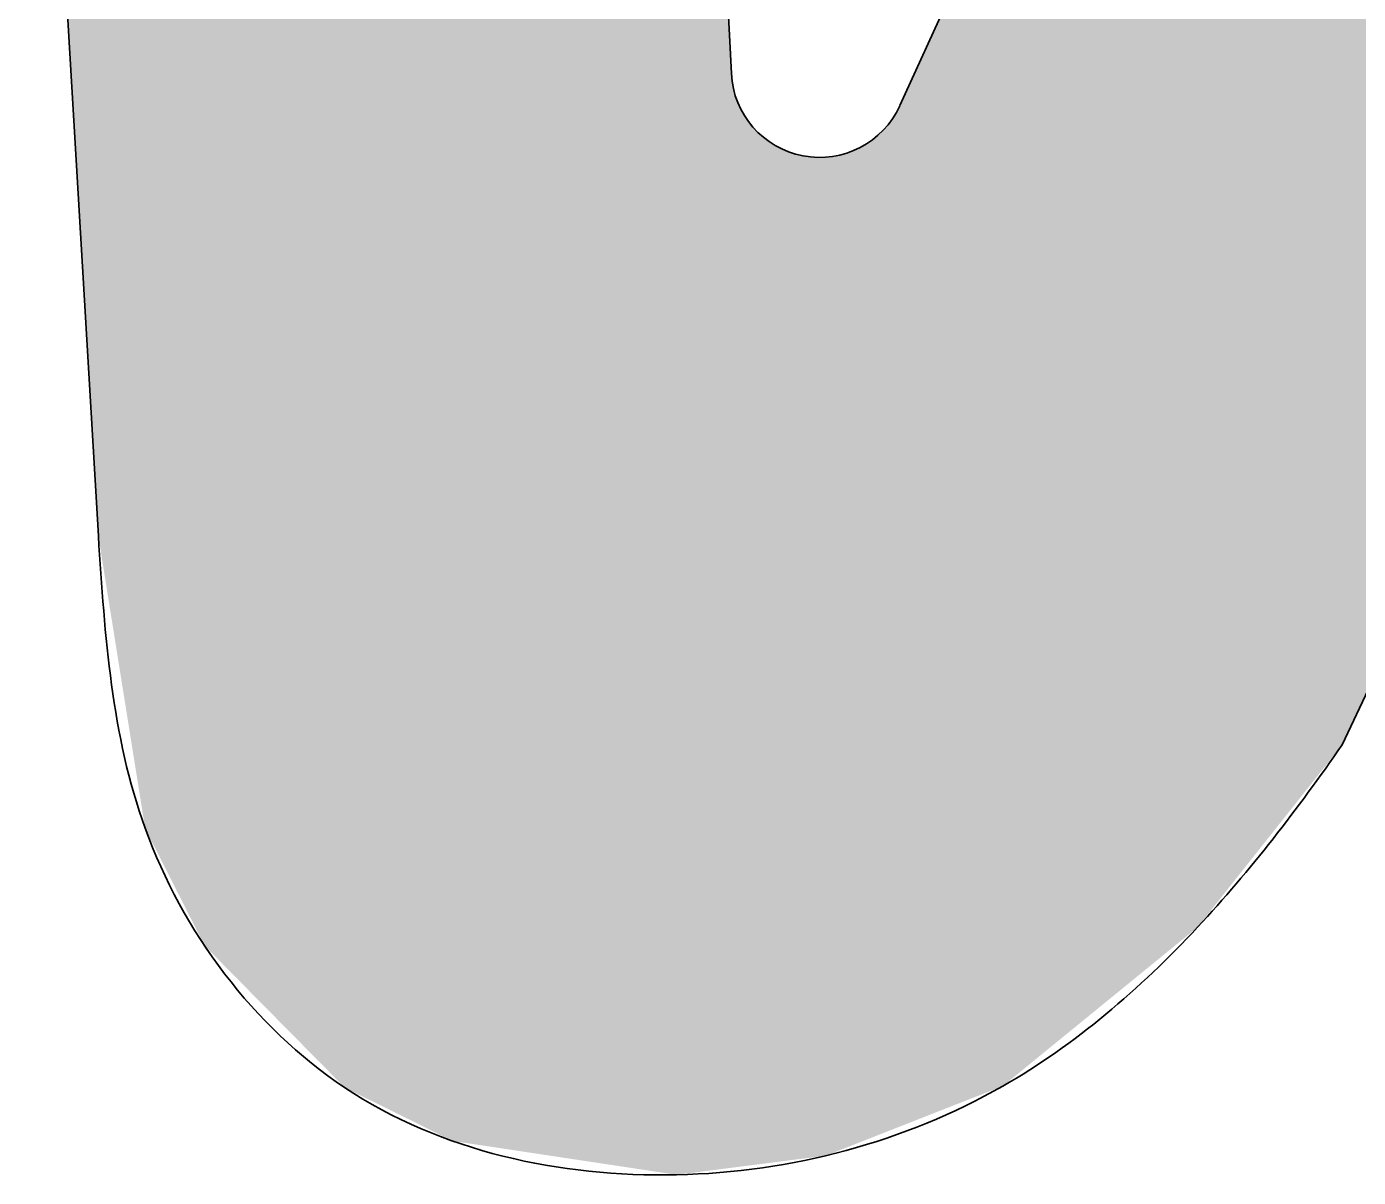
# Model space of a CAD drawing. Extents: x 23 to 417, y 3 to 294.
# Drawn here: x 302.322 to 304.882, y 41.614 to 43.826 of the extents above; entities that cross this region are included whole.
import ezdxf

# ---------------------------------------------------------------- set-up
doc = ezdxf.new("R2010")
doc.units = 0
doc.layers.get('0').update_dxf_attribs({"lineweight": 13})
doc.layers.add('6', color=7, linetype='Continuous', lineweight=13)

# ---------------------------------------------------------------- blocks, each defined once
blk = doc.blocks.new('BLOCK4192')
at = {"color": 6, "lineweight": 5}
for points in [[(303.481, 47.5055), (302.3216, 45.1908), (302.4595, 42.8465), (302.3217, 45.1894)], [(303.481, 47.5055), (302.4595, 42.8465), (302.6638, 42.0595), (302.5494, 42.2852)], [(303.481, 47.5055), (302.6638, 42.0595), (302.933, 41.787)], [(302.933, 41.787), (303.1401, 41.6844), (303.481, 47.5055), (303.5711, 41.6193)], [(303.481, 47.5055), (303.5711, 41.6193), (303.6758, 43.7444), (303.6763, 43.7357)], [(305.7443, 47.5055), (304.0003, 43.6741), (304.5723, 42.0949), (304.1982, 41.7898)], [(305.7443, 47.5055), (304.5723, 42.0949), (307.2329, 47.5055), (304.8505, 42.4456)], [(303.8577, 41.656), (303.6763, 43.7357), (303.5711, 41.6193)], [(303.8577, 41.656), (303.6884, 43.6808), (303.6763, 43.7357), (303.6801, 43.7077)], [(303.8577, 41.656), (303.7179, 43.6329), (303.6884, 43.6808), (303.7012, 43.6556)], [(304.1982, 41.7898), (304.0003, 43.6741), (303.9688, 43.6275), (303.9865, 43.6495)], [(303.8577, 41.656), (303.7614, 43.5972), (303.7179, 43.6329), (303.7381, 43.6132)], [(304.1982, 41.7898), (303.9688, 43.6275), (303.9239, 43.5937), (303.9478, 43.6087)], [(303.8577, 41.656), (303.8141, 43.5777), (303.7614, 43.5972), (303.7869, 43.5852)], [(303.8577, 41.656), (303.8703, 43.5765), (303.8141, 43.5777), (303.8422, 43.5747)], [(304.1982, 41.7898), (303.8703, 43.5765), (303.8577, 41.656)], [(304.1982, 41.7898), (303.9239, 43.5937), (303.8703, 43.5765), (303.8978, 43.5829)]]:
    blk.add_solid(points, dxfattribs=at)
blk = doc.blocks.new('BLOCK4225')
at = {"color": 6, "lineweight": 5}
for points in [[(303.481, 47.5055), (302.4595, 42.8465), (302.3216, 45.1908), (302.3217, 45.1894)], [(303.481, 47.5055), (302.6638, 42.0595), (302.4595, 42.8465), (302.5494, 42.2852)], [(303.481, 47.5055), (303.1401, 41.6844), (302.6638, 42.0595), (302.933, 41.787)], [(303.5711, 41.6193), (303.1401, 41.6844), (303.6758, 43.7444), (303.481, 47.5055)], [(305.7443, 47.5055), (304.5723, 42.0949), (304.0003, 43.6741), (304.1982, 41.7898)], [(305.7443, 47.5055), (307.2329, 47.5055), (304.5723, 42.0949), (304.8505, 42.4456)], [(303.5711, 41.6193), (303.6758, 43.7444), (303.6763, 43.7357)], [(303.8577, 41.656), (303.5711, 41.6193), (303.6801, 43.7077), (303.6763, 43.7357)], [(303.8577, 41.656), (303.6801, 43.7077), (303.7012, 43.6556), (303.6884, 43.6808)], [(303.8577, 41.656), (303.7012, 43.6556), (303.7381, 43.6132), (303.7179, 43.6329)], [(304.1982, 41.7898), (303.9865, 43.6495), (304.0003, 43.6741)], [(304.1982, 41.7898), (303.9478, 43.6087), (303.9865, 43.6495), (303.9688, 43.6275)], [(303.8577, 41.656), (303.7381, 43.6132), (303.7869, 43.5852), (303.7614, 43.5972)], [(304.1982, 41.7898), (303.8978, 43.5829), (303.9478, 43.6087), (303.9239, 43.5937)], [(303.8577, 41.656), (303.7869, 43.5852), (303.8422, 43.5747), (303.8141, 43.5777)], [(303.8577, 41.656), (303.8422, 43.5747), (303.8703, 43.5765)], [(304.1982, 41.7898), (303.8577, 41.656), (303.8978, 43.5829), (303.8703, 43.5765)]]:
    blk.add_solid(points, dxfattribs=at)

msp = doc.modelspace()

# ---------------------------------------------------------------- linework, layer by layer
at = {"layer": '6', "color": 6, "lineweight": 35, "ltscale": 0.094839}
msp.add_line((303.48, 47.5241), (303.6763, 43.7357), dxfattribs=at)
msp.add_line((303.48, 47.5241), (303.6763, 43.7357), dxfattribs=at)
at = {"layer": '6', "color": 6, "lineweight": 35, "ltscale": 0.105922}
msp.add_line((305.7556, 47.5303), (304.0003, 43.6741), dxfattribs=at)
msp.add_line((305.7556, 47.5303), (304.0003, 43.6741), dxfattribs=at)
at = {"layer": '6', "color": 6, "lineweight": 35, "ltscale": 0.139818}
msp.add_line((307.2329, 47.5055), (304.8505, 42.4456), dxfattribs=at)
msp.add_line((307.2329, 47.5055), (304.8505, 42.4456), dxfattribs=at)
at = {"layer": '6', "color": 6, "lineweight": 35, "ltscale": 0.05871}
msp.add_line((302.3216, 45.1908), (302.4595, 42.8465), dxfattribs=at)
msp.add_line((302.3216, 45.1908), (302.4595, 42.8465), dxfattribs=at)
at = {"layer": '6', "color": 6, "lineweight": 35}
msp.add_arc((303.8458, 43.7444), 0.1697, 182.9655, 335.5248, dxfattribs=at)
msp.add_arc((303.8458, 43.7444), 0.1697, 182.9655, 335.5248, dxfattribs=at)
msp.add_open_spline([(302.4595, 42.8465), (302.4721, 42.6553), (302.4984, 42.2528), (302.8996, 41.7117), (303.5717, 41.5653), (304.1714, 41.7252), (304.577, 42.0765), (304.7653, 42.3229), (304.8505, 42.4456)], degree=3, knots=[0, 0, 0, 0, 2.343967, 4.936716, 7.657742, 10.337861, 12.328788, 14.175603, 14.175603, 14.175603, 14.175603], dxfattribs=at)
msp.add_open_spline([(302.4595, 42.8465), (302.4721, 42.6553), (302.4984, 42.2528), (302.8996, 41.7117), (303.5717, 41.5653), (304.1714, 41.7252), (304.577, 42.0765), (304.7653, 42.3229), (304.8505, 42.4456)], degree=3, knots=[0, 0, 0, 0, 2.343967, 4.936716, 7.657742, 10.337861, 12.328788, 14.175603, 14.175603, 14.175603, 14.175603], dxfattribs=at)

# ---------------------------------------------------------------- block references
at = {"lineweight": 0}
for name in ['BLOCK4192', 'BLOCK4225']:
    msp.add_blockref(name, (0, 0), dxfattribs=at)

doc.saveas('drawing.dxf')
